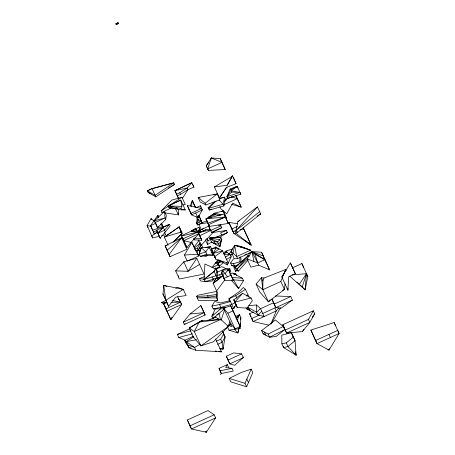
<?xml version="1.0" encoding="UTF-8"?>
<svg xmlns="http://www.w3.org/2000/svg" width="455" height="455" viewBox="0 0 455 455"><rect width="100%" height="100%" fill="white"/><g stroke="black" fill="none" stroke-linecap="round" stroke-linejoin="round"><path stroke-width="0.68" d="M285.086 283.806L284.432 289.374L268.404 301.836L262.836 289.693L262.905 280.985L264.014 278.033L285.729 269.491L286.275 270.68M220.203 349.161L223.035 349.065L223.098 347.683M223.644 335.227L223.706 333.845L220.675 339.237L216.267 341.25M287.918 290.25L288.68 276.794L295.352 273.745L290.387 262.91L281.873 277.061L287.918 290.25L287.782 288.129M197.169 216.557L196.691 223.416L197.47 225.117L202.213 222.95L198.818 215.408M216.529 269.314L216.079 275.753L204.067 279.438L205.114 281.725L212.656 280.906L213.969 278.426M206.2 280.843L205.114 281.725L217.126 278.033L217.575 271.601L215.88 267.904L214.14 271.51L204.067 279.438L204.921 264.019L215.886 269.024M230.878 323.516L227.608 327.185L228.967 330.154L240.126 328.464L240.877 317.681L239.518 314.712L235.741 316.555M292.042 274.877L306.482 273.671L305.146 289.767L289.664 276.094M163.009 294.044L163.755 285.353L183.297 289.437L186.089 295.534L175.613 297.155L168.595 306.312L163.009 294.044L168.595 306.312M211.785 242.009L207.594 244.528L207.958 240.581L206.968 238.426M191.481 206.741L192.334 200.41L195.11 207.042M165.711 219.486L166.314 215.329L164.551 211.473L154.376 220.76L157.578 227.767L165.711 219.486L165.023 217.99L164.551 211.473M178.44 276.981L178.622 275.73M197.862 232.926L199.062 232.642L199.631 228.893L198.949 227.386L191.674 230.48L192.255 231.731M206.576 430.874L206.348 432.25L191.447 428.974L187.369 419.988L207.998 410.552L214.151 414.795L215.585 417.929L206.348 432.25L205.097 431.596M219.782 348.297L223.035 349.065L225.106 336.939L222.586 331.394M194.786 231.805L195.434 228.319L198.898 233.728L201.861 240.263L194.421 239.842L193.529 238.744M216.227 294.527L216.83 291.365L197.527 295.318L196.606 296.478L198.494 300.596L217.746 300.59L216.876 295.938L216.227 294.527L207.617 295.778L196.606 296.478M216.335 300.505L217.746 300.59L216.506 297.883L217.774 293.424L216.83 291.365M238.835 328.106L237.88 332.969L228.967 330.154M240.468 319.768L240.877 317.681M292.303 267.95L301.91 263.559L307.796 276.549L305.146 289.767L297.013 282.094M233.057 253.219L234.661 245.239L240.655 246.36L250.586 250.187L251.524 252.235L237.624 258.594L234.359 258.793L230.901 251.257L234.661 245.239L244.034 247.662M211.114 158.897L211.313 157.942L220.243 158.613L225.219 169.527L208.373 170.398L207.69 168.913L211.313 157.942L221.949 162.389L225.219 169.527M214.203 201.935L208.117 207.816L208.919 209.567L209.63 210.017L223.883 205.927L225.367 198.932L224.565 197.18L219.242 198.499M237.902 221.522L235.991 230.548L237.027 232.812L260.669 213.844L257.473 206.871L237.902 221.522L239.825 220.647M239.102 328.351L237.88 332.969L234.547 329.312M239.978 325.052L240.502 323.073M221.824 239.569L219.879 246.809L211.598 242.14L209.71 238.022L218.326 236.85L220.885 237.521L221.824 239.569L220.698 241.753L218.582 243.982L215.226 243.783L211.598 242.14M329.357 348.763L328.993 350.123L317.016 343.605L310.884 330.063L334.146 322.538L335.562 325.626M196.879 216.807L197.902 217.678L202.282 209.977L201.582 208.447L187.284 205.421L191.583 214.868L197.902 217.678L198.295 216.375M215.295 269.792L215.88 267.904M212.86 255.101L206.854 254.237L205.774 251.882L201.281 247.628L199.262 254.021L200.337 256.375L212.86 255.101L209.192 247.093L201.281 247.628L200.109 249.579L199.262 254.021L205.774 251.882L209.192 247.093M302.165 287.139L306.482 273.671L307.796 276.549M221.039 320.331L224.446 310.225M190.281 205.91L192.334 200.41L195.434 207.224M199.682 251.803L201.281 247.628M221.414 272.824L222.427 270.202L228.478 269.593L233.347 280.303L225.003 280.735L221.414 272.824L223.934 278.403L230.998 275.173L228.478 269.593L227.193 270.179M243.778 260.266L233.967 267.711L235.69 271.481L236.304 269.917L235.224 267.563L248.663 255.107L249.238 256.364M240.769 194.16L239.978 192.437L226.965 196.645L231.214 189.564L237.186 186.254L240.769 194.16L227.756 198.369L226.965 196.645L230.082 189.047L237.186 186.254L237.976 187.983M264.014 278.033L261.397 277.692L256.125 284.108L262.836 289.693L280.815 281.474L282.367 277.692M283.402 275.167L285.729 269.491M237.095 320.604L239.518 314.712L236.156 318.136M270.805 324.193L276.253 310.964L278.864 307.836M180.954 208.367L181.841 206.354L180.777 200.098L168.071 205.961L168.765 207.486L181.653 209.892L185.27 209.903L180.777 200.098L168.071 205.961L180.954 208.367L181.653 209.892M227.875 326.582L230.008 321.73M246.582 386.778L244.989 383.315L251.194 369.187L252.781 372.651L246.582 386.778L230.793 381.87L229.206 378.406L241.611 372.332L251.194 369.187M171.99 317.158L170.87 319.694L163.624 303.809L161.343 302.609L166.086 300.436M215.221 308.894L211.876 316.35L212.951 318.705L224.616 308.644M198.482 234.12L199.284 232.374L206.087 229.718L210.312 229.633M218.895 260.323L227.392 264.907L231.163 256.722L230.088 254.368L227.096 252.48L223.849 253.156M234.831 306.158L233.699 308.621L231.578 308.649M199.904 231.993L200.484 230.759L198.949 227.386M183.257 263.03L183.871 261.75L196.81 258.326L203.999 274.018L179.367 279.012L175.63 270.861L183.871 261.75L188.017 271.311L199.614 264.452M196.861 252.531L201.059 245.052M225.981 252.633L226.954 250.756L232.761 248.97M237.027 232.812L237.669 231.572M214.68 256.745L222.637 250.915L213.167 253.446L216.062 247.969L215.659 247.042L211.262 249.181L215.761 259.1L228.251 263.161L222.637 250.915L215.659 247.042M193.176 231.185L194.131 229.422M201.093 245.04L198.448 249.92L195.622 250.989M225.043 279.586L216.625 290.967L213.173 283.431L215.721 278.921L219.515 277.186M220.265 278.005L213.173 283.431L215.721 278.921M213.304 313.819L211.876 316.35L220.868 308.587M212.951 318.705L213.81 317.186M228.541 367.299L227.312 364.614L225.686 367.498L231.987 368.374L233.222 371.058L221.346 373.492L220.436 374.641M285.712 270.247L281.873 277.061L283.374 275.65M308.445 319.433L313.319 310.782L314.689 313.774L309.815 322.424L302.365 331.593L286.616 333.037L285.245 330.046L308.445 319.433L309.815 322.424L286.616 333.037L282.845 324.728L313.319 310.782M227.147 185.259L232.528 175.914L227.147 185.259L214.379 186.942L219.441 197.988L227.028 187.011M153.762 220.846L151.094 218.593L147.062 225.572L152.635 237.897L159.5 236.236M184.463 255.073L191.817 242.344L198.852 255.932L187.238 261.13L184.463 255.073L198.016 254.118M271.698 323.004L280.542 307.711M194.831 249.266L197.333 248.322L200.268 243.334M224.508 308.757L213.202 308.928L211.905 306.101L214.504 301.688L215.044 301.483L220.379 302.985L229.474 300.823L229.917 301.801L230.185 301.631L228.888 298.804L239.472 291.536L243.3 287.497L245.416 289.295L249.112 297.365M247.986 256.233L248.663 255.107L247.19 256.603M229.775 274.149L232.283 272.926L242.413 278.25L243.493 280.604L238.608 288.635L231.265 280.092M182.358 198.454L187.943 189.65L193.927 187.164L192.721 184.502M236.219 304.702L233.699 308.621L231.669 308.422M211.313 157.942L206.263 165.756L208.373 170.398M219.441 197.988L226.249 187.528L236.077 183.661L233.415 177.763M238.386 316.413L239.518 314.712L236.185 318.204L239.518 314.712M299.185 284.506L306.482 273.671M196.81 258.326L188.017 271.311L175.63 270.861M247.071 258.855L251.962 251.672L261.54 252.241L269.565 269.861L258.702 265.146L250.881 267.17L247.071 258.855L257.695 262.956L258.702 265.146M302.365 331.593L303.951 329.289M312.306 317.22L314.689 313.774M158.767 226.072L157.578 227.767L154.376 220.76L165.023 217.99L155.166 222.501M194.109 247.133L198.903 240.507M235.229 267.074L231.64 265.305L230.56 262.95L233.614 258.73M169.072 254.595L181.556 237.766L186.829 249.272L170.028 256.677L169.072 254.595L165.137 245.871L181.556 237.766L167.104 250.233M208.64 162.566L206.263 165.756L206.945 167.241M209.283 248.117L210.506 246.496L212.354 250.523M204.238 255.886L206.104 256.108L206.456 255.647M219.026 260.021L217.081 260.829L211.95 267.631L218.394 264.685L219.469 267.039L216.028 268.848M243.914 356.919L234.712 365.285L229.803 363.863L226.334 356.237L233.608 352.909L241.616 353.871L243.351 357.664L229.803 363.863L226.334 356.237M197.345 231.794L199.631 228.893L200.484 230.759L200.314 231.902L199.455 230.037M198.403 233.944L199.705 235.491L198.044 231.948L190.543 231.521L181.454 235.679L186.948 247.719L191.043 242.396L198.858 233.722L183.712 240.649L191.043 242.396M173.122 242.225L182.165 233.301L181.386 231.584M160.16 238.21L170.176 226.01L169.414 224.338L156.526 230.236L160.16 238.21L156.526 230.236M248.663 255.107L237.26 268.848L238.34 271.203L248.1 260.055M183.234 322.18L190.099 313.933L200.843 305.601L205.131 315.014L184.315 324.534L183.234 322.18L204.05 312.659L200.843 305.601M184.315 324.534L185.174 323.505M262.029 313.825L274.877 307.944L275.741 306.903M158.647 232.397L162.97 227.284L169.414 224.338L164.539 230.196L157.879 233.239L163.248 227.369L165.307 231.868M224.81 273.864L228.478 269.593M242.623 293.31L234.814 302.086L237.311 307.529L247.167 308.143L252.343 300.647L251.149 298.036L242.623 293.31L233.79 299.777L234.814 302.086L251.149 298.036M257.473 206.871L235.991 230.548L259.634 211.586M213.503 231.948L201.03 245.507L198.534 240.058M224.446 201.628L227.671 198.141M229.775 268.786L229.013 269.582L230.094 271.936L230.85 271.14L229.775 268.786L225.919 268.552L221.756 266.664L215.67 269.235M270.31 299.834L268.404 301.836L259.748 292.008L256.125 284.108M228.086 326.69L230.947 323.693M228.336 326.491L213.321 341.83L200.871 345.891L193.182 336.723L189.189 328.004L201.446 320.747L220.829 319.382L228.336 326.491L200.871 345.891L194.285 331.519L189.189 328.004L201.446 320.747L202.828 321.042M163.334 212.678L161.946 212.474L161.207 210.87L171.825 200.081L181.949 197.248L185.276 204.511L182.5 205.006M226.965 196.645L231.453 192.084L239.978 192.437L231.333 190.827L237.186 186.254L235.753 187.71M242.765 261.096L245.717 258.099M216.159 200.939L208.828 208.265L209.63 210.017L211.461 209.129M165.04 302.416L163.624 303.809L170.87 319.694L181.767 304.452L177.587 296.694M235.69 271.481L237.129 270.065M173.673 241.616L182.165 233.301L179.213 226.84L164.346 237.061L168.1 245.251M247.48 258.969L237.26 268.848L235.224 267.563L233.967 267.711M191.999 231.635L195.434 228.319L197.749 232.516M227.978 197.618L224.901 200.558L226.192 199.967M260.51 308.553L256.631 312.244L257.905 315.025L264.156 316.515L260.51 308.553L256.432 304.981L248.76 305.641M261.784 311.334L257.905 315.025L246.547 308.723L246.041 307.614M116.224 24.513L118.084 22.75L118.425 23.506L116.224 24.513L115.883 23.757L118.084 22.75M222.046 261.568L218.161 263.183L217.274 264.361L219.458 266.01L223.53 262.393M194.325 248.191L200.598 242.777M213.173 283.431L221.812 276.213M281.873 343.866L286.275 342.865L293.384 337.024L295.067 340.71L296.097 355.184L283.556 347.552L281.873 343.866L281.759 335.153L291.427 332.702L293.339 337.775M214.902 270.64L204.067 279.438L205.33 278.909M284.711 329.63L276.088 336.49L269.622 337.212L263.07 333.771L261.619 330.597L275.44 319.962L283.255 326.462L284.711 329.63L269.622 337.212L268.166 334.044L261.619 330.597M213.167 253.446L219.003 248.902L216.062 247.969L211.262 249.181L215.761 259.1L212.343 251.535M205.853 204.966L205.086 203.294L217.251 193.932L219.958 199.847L205.853 204.966L200.177 201.98L198.113 197.481L217.251 193.932L213.844 194.905M228.518 253.924L231.271 251.86M230.696 255.454L232.351 254.214M180.476 238.545L181.556 237.766M275.372 295.989L290.773 296.535L292.389 300.067L281.042 308.245L275.832 307.643L271.908 299.003M215.698 214.39L207.525 218.133L214.737 213.122L223.24 210.944L226.351 217.803L223.24 210.944L221.352 211.802M172.957 231.294L179.213 226.84L181.283 231.385L180.635 232.204L164.346 237.061L172.388 231.697M198.789 224.11L201.377 229.758L203.607 228.188M207.525 218.133L214.737 213.122L222.074 214.931M231.038 254.772L232.175 253.992M155.775 196.884L174.566 184.36L173.85 182.802L152.021 188.546L147.409 190.884L148.125 192.442L155.775 196.884L152.021 188.546L147.409 190.884L155.058 195.326L173.85 182.802L152.766 188.558M157.561 232.01L151.725 235.9L152.635 237.897M228.888 298.804L235.787 295.699L245.416 289.295M246.303 296.074L248.003 294.942M161.207 210.87L181.949 197.248M206.104 256.108L207.235 255.374M211.188 252.787L212.877 251.678L211.126 252.758M193.392 336.2L184.741 340.437L186.203 341.631L193.733 336.814M176.551 194.177L179.759 192.71L187.181 187.978L191.862 182.665L174.942 190.617L178.718 198.909M177.319 195.849L180.521 194.382L187.943 189.65L187.181 187.978L174.942 190.617L178.65 198.744M157.231 230.475L153.409 231.913L154.342 233.887L157.811 231.703M165.933 302.365L163.624 303.809L166.934 302.564M257.064 216.097L260.669 213.844L259.39 214.43M175.721 288.225L177.632 287.355L183.297 289.437L165.796 300.215L163.755 285.353L166.991 286.525M219.572 237.317L227.358 232.63L226.368 230.475L212.462 232.568M168.538 187.921L170.346 186.851M171.552 186.14L174.566 184.36M214.379 186.942L232.67 176.136M225.344 257.149L230.088 254.368L223.968 254.385M226.419 259.504L231.163 256.722M216.711 314.814L219.037 313.455L220.487 319.632M225.441 252.787L225.009 251.848L226.954 250.756M200.115 344.316L194.535 347.432L187.716 344.93L184.741 340.437L186.027 343.235L189.001 347.734L195.821 350.236L221.454 351.829L215.545 338.935M282.629 290.33L284.432 289.374L280.815 281.474M201.377 229.758L209.277 225.782M232.124 250.642L230.901 251.257L236.685 256.546L237.624 258.594M268.166 334.044L283.255 326.462M161.946 212.474L171.831 207.634M221.852 227.642L211.495 232.38L211.643 232.636L221.852 227.642L220.152 224.719M199.694 235.787L211.148 230.213M174.942 190.617L191.862 182.665L193.927 187.164M207.69 168.913L221.949 162.389L220.243 158.613M156.122 223.098L150.565 225.64L152.652 230.27L162.844 226.425L163.351 227.523M196.293 207.577L200.354 205.723L201.053 207.252M190.884 213.338L201.582 208.447L200.211 208.407M223.718 204.841L237.282 198.636L235.883 195.531L241.201 207.179L231.822 204.335M224.008 213.964L225.384 217.018L208.572 224.713L209.357 226.431L228.33 223.45L224.008 213.964L205.893 218.827L207.884 223.183L225.384 217.018L228.33 223.45M182.899 238.875L198.044 231.948L181.602 236.048L181.454 235.679M206.087 229.718L200.564 232.238L199.284 232.374L210.352 230.031M237.413 226.425L231.879 228.956L233.955 233.517L251.166 245.148L243.26 227.836M214.965 269.098L219.469 267.039M217.075 275.565L222.057 273.842M216.893 278.221L220.681 277.322L223.132 276.196M263.212 255.955L251.962 251.672L257.695 262.956L264.89 259.663L269.565 269.861M165.904 308.86L180.686 302.097L178.189 298.321L178.73 299.498M235.366 302.729L231.754 304.378L220.851 307.358L213.202 308.928M230.719 305.8L223.621 308.149L230.816 323.841L235.047 328.891L240.189 326.542L230.719 305.8L240.189 326.542M185.248 340.186L178.775 337.513L177.37 334.453L190.196 328.59M207.508 320.673L215.841 316.856M223.621 308.149L227.858 313.199L233 310.845M268.911 325.137L253.134 321.537L249.59 313.723L253.407 311.976M260.414 308.774L273.785 302.655M274.211 304.105L290.773 296.535M259.464 314.997L251.751 318.523L253.134 321.537L276.253 310.964L274.877 307.944M292.389 300.067L275.832 307.643L272.09 299.345M217.672 344.316L222.08 342.296L225.106 336.939L222.865 332.019M228.069 360.07L241.616 353.871M231.987 368.374L220.118 370.802L219.031 368.402L227.312 364.614M315.605 340.522L337.701 330.41L339.117 333.498L328.993 350.123L328.01 349.127M190.008 425.84L214.151 414.795M215.585 417.929L191.447 428.974L187.369 419.988M197.908 255.511L199.859 254.692M216.95 272.312L225.919 268.552M200.729 223.314L207.207 220.658M210.563 239.518L207.958 240.581L206.951 238.812M215.113 237.646L227.358 232.63M244.921 254.76L246.9 254.004M248.22 253.498L251.524 252.235M206.041 281.719L200.513 280.945L199.432 278.591L204.562 276.657M196.048 232.659L198.044 231.948M227.756 198.369L233.466 196.429M200.337 256.375L206.854 254.237M230.56 262.95L233.5 263.718L239.95 261.733L239.899 257.553M238.448 264.884L234.575 266.073L231.64 265.305M167.03 245.302L165.137 245.871L170.028 256.677M218.394 264.685L215.454 262.99L220.692 261.432M219.407 198.625L224.565 197.18L223.081 204.176L223.883 205.927M225.015 230.856L226.368 230.475L220.635 232.829L221.619 234.985M215.454 262.99L221.38 261.335M229.474 300.823L229.041 299.879L229.445 300.772L229.752 300.687M211.905 306.101L219.555 304.531L230.185 301.631M177.37 334.453L190.924 330.751M178.775 337.513L192.329 333.811M237.652 223.792L228.859 222.358L232.994 231.419L236.316 230.759M240.359 229.758L243.732 228.922L251.166 245.148L245.615 240.877M223.814 253.281L227.096 252.48M161.559 235.736L165.671 234.74L164.528 232.249M205.057 247.702L210.506 246.496M191.072 347.995L189.001 347.734L186.203 341.631L196.509 339.703M251.166 245.148L235.923 233.188L233.955 233.517L232.994 231.419M199.461 224.002L207.565 222.705M233.79 274.189L235.815 273.864L236.674 275.73M216.506 297.883L197.254 297.888L208.265 297.195L216.876 295.938M115.883 23.757L118.425 23.506M225.384 217.018L205.893 218.827L207.981 223.371M190.099 313.933L204.05 312.659L205.131 315.014M200.183 208.526L201.582 208.447M181.977 289.505L183.297 289.437M161.343 302.609L166.871 302.461M171.012 302.353L180.686 302.097L172.587 300.533M233.699 273.882L235.815 273.864M168.071 205.961L181.841 206.354M194.291 238.119L201.053 238.5L201.861 240.263M214.288 241.73L217.644 241.935L219.759 239.7L220.885 237.521L209.71 238.022L214.288 241.73L215.226 243.783M199.495 197.572L198.113 197.481L205.086 203.294M242.413 278.25L232.226 277.47L238.608 288.635L238.016 287.344M233.307 279.825L243.493 280.604M247.964 308.831L246.547 308.723L250.324 310.395M212.741 214.55L220.482 215.283M225.583 307.825L220.851 307.358L219.555 304.531M215.238 351.044L216.62 351.22M218.69 351.482L221.454 351.829L220.089 351.499M199.432 278.591L204.272 279.268M164.721 212.877L178.605 214.879L178.462 209.323M168.765 207.486L174.959 208.39M176.33 208.589L177.706 208.794M182.523 209.499L185.27 209.903M208.424 218.394L208.259 217.029L211.649 217.638M151.168 226.334L147.062 225.572L147.972 227.563M263.07 333.771L264.44 334.055M232.363 308.308L233.699 308.621L229.166 298.725M218.343 225.043L220.999 225.782L210.642 230.52L208.629 226.067L211.643 232.636M234.661 245.239L250.586 250.187L236.685 256.546L234.661 245.239L247.418 248.97M229.206 378.406L244.989 383.315M231.453 196.765L237.282 198.636L241.201 207.179L232.687 203.095L226.721 213.799L220.738 208.561L219.845 206.615M200.012 250.716L198.118 250.045L197.333 248.322M228.956 325.473L231.595 326.582L230.514 324.227M262.899 315.958L264.156 316.515M230.082 189.047L231.214 189.564L231.453 192.084M148.125 192.442L151.106 193.83M251.962 251.672L255.045 254.288L264.89 259.663L251.962 251.672L253.935 261.506M247.355 307.097L256.631 312.244L256.432 304.981M208.117 207.816L208.828 208.265L223.081 204.176L219.014 199.927M236.304 269.917L238.34 271.203M191.674 230.48L192.772 231.197M186.203 341.631L194.535 347.432L195.821 350.236M214.919 316.578L219.202 319.797M235.554 266.823L234.575 266.073L233.5 263.718M160.484 223.951L162.844 226.425L161.44 223.331M295.545 351.704L296.097 355.184L287.964 346.551L286.275 342.865M225.009 251.848L225.811 252.815M295.255 354.098L296.097 355.184M223.934 278.403L222.427 270.202L227.466 276.788M180.339 302.291L181.767 304.452L166.985 311.214L164.704 306.164M197.083 253.054L198.852 255.932M198.408 233.711L201.053 238.5M175.431 208.89L178.605 214.879L178.013 213.588M301.91 263.559L303.229 266.431L303.343 267.847M328.965 334.408L330.381 337.496M290.387 262.91L295.352 273.745M310.884 330.063L317.016 343.605L339.117 333.498L334.146 322.538M232.528 175.914L236.077 183.661M262.905 280.985L261.397 277.692L262.836 289.693M282.845 324.728L284.216 327.714M234.962 231.089L235.923 233.188M228.859 222.358L232.841 231.055M240.149 256.751L240.962 258.52L241.002 262M239.95 261.733L240.49 262.91M264.503 332.116L265.959 335.284M208.259 217.029L208.788 218.184M248.396 307.677L249.67 310.452M226.317 262.552L227.392 264.907M249.59 313.723L250.967 316.737M230.998 275.173L233.347 280.303M235.787 295.699L236.936 298.207M202.213 222.95L198.875 215.585M222.427 270.202L222.973 271.402M195.741 212.968L197.902 217.678M199.335 222.205L198.039 219.378L197.806 216.603M217.081 260.829L219.458 266.01M234.99 302.393L233.79 299.777L237.311 307.529M205.387 239.728L207.594 244.528M197.237 223.166L198.016 224.867M219.6 274.968L220.681 277.322M187.284 205.421L189.712 210.722M198.198 230.753L199.062 232.642M229.445 300.772L229.877 301.711M179.759 192.71L180.521 194.382M195.434 228.319L196.486 230.617M214.14 271.51L217.126 278.033M239.302 326.667L240.126 328.464M201.383 244.5L202.793 247.577M212.11 276.97L213.156 279.256M193.887 238.67L194.421 239.842M227.858 313.199L235.047 328.891M176.443 207.525L177.143 209.05M191.817 242.344L195.667 250.75M169.596 207.417L170.09 208.487M181.511 234.12L179.213 226.84M246.843 379.1L248.43 382.564M207.617 295.778L208.265 297.195M220.675 339.237L222.08 342.296L223.035 349.065M158.602 217.058L157.788 215.295L150.565 225.64L154.342 233.887M151.094 218.593L151.651 219.805M219.031 368.402L221.346 373.492L220.26 371.087M182.267 237.453L186.948 247.719M158.63 217.149L157.788 215.295L158.112 217.962M261.54 252.241L265.891 261.852M291.427 332.702L295.067 340.71L287.964 346.551L283.556 347.552L283.539 346.209M243.152 227.648L243.732 228.922M200.354 205.723L202.282 209.977L191.583 214.868L189.013 209.192M207.19 221.653L209.357 226.431M194.057 204.181L195.587 207.543M217.928 318.051L218.73 319.825M161.337 223.058L163.317 227.449M255.045 254.288L257.695 262.956M220.698 241.753L219.879 246.809L217.644 241.935L209.71 238.022L219.759 239.7L220.698 241.753M198.039 219.378L196.691 223.416L201.434 221.244L198.039 219.378M199.273 322.106L194.285 331.519L220.829 319.382L199.273 322.106M116.434 23.569L116.241 23.734A1.211 0.415 -24.6 0 0 116.059 24.143L116.52 24.252A1.211 0.415 -24.6 0 0 117.35 23.996L118.067 23.529A1.211 0.415 -24.6 0 0 118.249 23.12L117.788 23.012A1.211 0.415 -24.6 0 0 116.958 23.268L116.434 23.569"/></g></svg>
